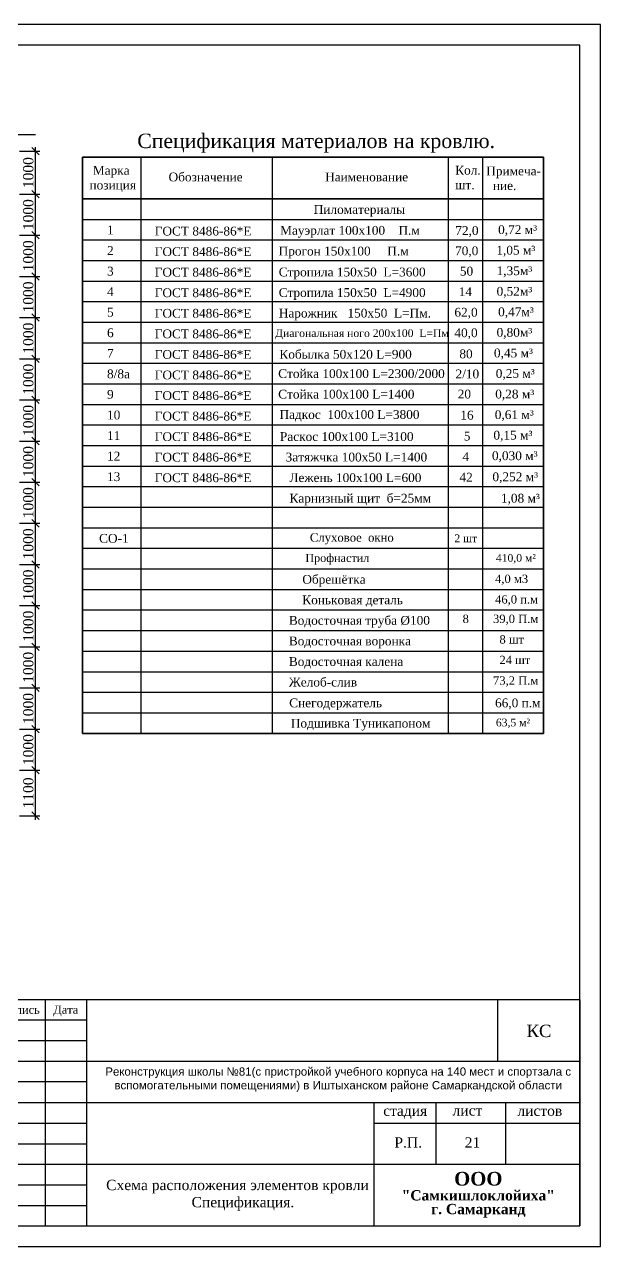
# Model space of a CAD drawing. Header units: millimetres. Extents: x 572274 to 2241483, y -888675 to -304135.
# Drawn here: x 1827976 to 1841981, y -645507 to -615807 of the extents above; entities that cross this region are included whole.
import ezdxf

# ---------------------------------------------------------------- set-up
doc = ezdxf.new("R2010")
doc.units = ezdxf.units.MM
doc.layers.add('Оси и размеры', color=7, linetype='Continuous', lineweight=9)
doc.layers.add('стены', color=250, linetype='Continuous', lineweight=30)
doc.styles.add('Arial 3.', font='arial.ttf')
doc.styles.add('ISOCPEUR', font='isocpeui.ttf', dxfattribs={"height": 300})
doc.styles.get("Standard").update_dxf_attribs({"font": 'isocpeur.ttf'})
doc.styles.add('WMF-Times New Roman0', font='times.ttf')
doc.dimstyles.new('ISO-25$0', dxfattribs={"dimtxt": 300, "dimasz": 200, "dimexe": 100, "dimexo": 300, "dimgap": 50, "dimtad": 1, "dimdec": 0, "dimtxsty": 'Standard', "dimblk": 'OBLIQUE', "dimcen": 250, "dimdle": 150, "dimadec": 0, "dimazin": 0, "dimtfac": 1, "dimtdec": 0, "dimtmove": 0, "dimatfit": 3, "dimldrblk": 'OBLIQUE', "dimfxl": 1.25, "dimarcsym": 0})

# ---------------------------------------------------------------- blocks, each defined once
blk = doc.blocks.new('12')
at = {"color": 5, "lineweight": 30}
for p, q in [((4038680, 3054550), (4038680, 3049050)), ((4038680, 3054550), (4038680, 3049050)), ((4038680, 3054550), (4038680, 3049050)), ((4057180, 3054550), (4038680, 3054550)), ((4057180, 3054550), (4038680, 3054550)), ((4057180, 3054550), (4038680, 3054550)), ((4040380, 3054550), (4040380, 3049050)), ((4040380, 3054550), (4040380, 3049050)), ((4042680, 3054550), (4042680, 3049050)), ((4044180, 3054550), (4044180, 3049050)), ((4045180, 3054550), (4045180, 3049050)), ((4057180, 3049050), (4057180, 3054550)), ((4057180, 3054550), (4057180, 3049050)), ((4045180, 3054050), (4038680, 3054050)), ((4045180, 3053550), (4038680, 3053550)), ((4057180, 3053050), (4038680, 3053050)), ((4045180, 3052550), (4038680, 3052550)), ((4038680, 3052050), (4057180, 3052050)), ((4052180, 3049050), (4052180, 3052050)), ((4053680, 3050550), (4053680, 3052050)), ((4055380, 3050550), (4055380, 3052050)), ((4038680, 3051550), (4045180, 3051550)), ((4052180, 3051550), (4057180, 3051550)), ((4038680, 3051050), (4045180, 3051050)), ((4038680, 3050550), (4057180, 3050550)), ((4038680, 3050050), (4045180, 3050050)), ((4038680, 3049550), (4045180, 3049550)), ((4038680, 3049050), (4057180, 3049050))]:
    blk.add_line(p, q, dxfattribs=at)
blk = doc.blocks.new('_Oblique')
at = {"color": 0, "linetype": 'ByBlock', "lineweight": -2}
blk.add_line((-0.5, -0.5), (0.5, 0.5), dxfattribs=at)
blk = doc.blocks.new('*D803')
at = {"color": 0, "lineweight": -2, "transparency": 16777216}
for p, q in [((1827853, -633931), (1828347, -633931)), ((1828247, -635136), (1828247, -633831)), ((1827853, -635036), (1828347, -635036))]:
    blk.add_line(p, q, dxfattribs=at)
at = {"layer": 'Defpoints', "color": 0, "lineweight": 25, "transparency": 16777216}
for p in [(1827753, -633931), (1828247, -633931), (1827753, -635036)]:
    blk.add_point(p, dxfattribs=at)
at = {"color": 0, "lineweight": -2, "transparency": 16777216, "xscale": 180, "yscale": 180, "zscale": 180}
for p, rotation in [((1828247, -633931), 90), ((1828247, -635036), 270)]:
    blk.add_blockref('_Oblique', p, dxfattribs=dict(at, rotation=rotation))
at = {"color": 0, "lineweight": 25, "transparency": 16777216, "insert": (1828070, -634484), "char_height": 250, "attachment_point": 5, "rotation": 90, "style": 'WMF-Times New Roman0'}
blk.add_mtext('1100', dxfattribs=at)
blk = doc.blocks.new('*D804')
at = {"color": 0, "lineweight": -2, "transparency": 16777216}
for p, q in [((1828247, -634031), (1828247, -632831)), ((1827853, -632931), (1828347, -632931)), ((1827853, -633931), (1828347, -633931))]:
    blk.add_line(p, q, dxfattribs=at)
at = {"layer": 'Defpoints', "color": 0, "lineweight": 25, "transparency": 16777216}
for p in [(1827753, -632931), (1828247, -632931), (1827753, -633931)]:
    blk.add_point(p, dxfattribs=at)
at = {"color": 0, "lineweight": -2, "transparency": 16777216, "xscale": 180, "yscale": 180, "zscale": 180}
for p, rotation in [((1828247, -632931), 90), ((1828247, -633931), 270)]:
    blk.add_blockref('_Oblique', p, dxfattribs=dict(at, rotation=rotation))
at = {"color": 0, "lineweight": 25, "transparency": 16777216, "insert": (1828070, -633431), "char_height": 250, "attachment_point": 5, "rotation": 90, "style": 'WMF-Times New Roman0'}
blk.add_mtext('1000', dxfattribs=at)
blk = doc.blocks.new('*D805')
at = {"color": 0, "lineweight": -2, "transparency": 16777216}
for p, q in [((1827853, -631931), (1828347, -631931)), ((1828247, -633031), (1828247, -631831)), ((1827853, -632931), (1828347, -632931))]:
    blk.add_line(p, q, dxfattribs=at)
at = {"layer": 'Defpoints', "color": 0, "lineweight": 25, "transparency": 16777216}
for p in [(1827753, -631931), (1828247, -631931), (1827753, -632931)]:
    blk.add_point(p, dxfattribs=at)
at = {"color": 0, "lineweight": -2, "transparency": 16777216, "xscale": 180, "yscale": 180, "zscale": 180}
for p, rotation in [((1828247, -631931), 90), ((1828247, -632931), 270)]:
    blk.add_blockref('_Oblique', p, dxfattribs=dict(at, rotation=rotation))
at = {"color": 0, "lineweight": 25, "transparency": 16777216, "insert": (1828070, -632431), "char_height": 250, "attachment_point": 5, "rotation": 90, "style": 'WMF-Times New Roman0'}
blk.add_mtext('1000', dxfattribs=at)
blk = doc.blocks.new('*D806')
at = {"color": 0, "lineweight": -2, "transparency": 16777216}
for p, q in [((1827853, -630931), (1828347, -630931)), ((1828247, -632031), (1828247, -630831)), ((1827853, -631931), (1828347, -631931))]:
    blk.add_line(p, q, dxfattribs=at)
at = {"layer": 'Defpoints', "color": 0, "lineweight": 25, "transparency": 16777216}
for p in [(1827753, -630931), (1828247, -630931), (1827753, -631931)]:
    blk.add_point(p, dxfattribs=at)
at = {"color": 0, "lineweight": -2, "transparency": 16777216, "xscale": 180, "yscale": 180, "zscale": 180}
for p, rotation in [((1828247, -630931), 90), ((1828247, -631931), 270)]:
    blk.add_blockref('_Oblique', p, dxfattribs=dict(at, rotation=rotation))
at = {"color": 0, "lineweight": 25, "transparency": 16777216, "insert": (1828070, -631431), "char_height": 250, "attachment_point": 5, "rotation": 90, "style": 'WMF-Times New Roman0'}
blk.add_mtext('1000', dxfattribs=at)
blk = doc.blocks.new('*D807')
at = {"color": 0, "lineweight": -2, "transparency": 16777216}
for p, q in [((1827853, -629931), (1828347, -629931)), ((1828247, -631031), (1828247, -629831)), ((1827853, -630931), (1828347, -630931))]:
    blk.add_line(p, q, dxfattribs=at)
at = {"layer": 'Defpoints', "color": 0, "lineweight": 25, "transparency": 16777216}
for p in [(1827753, -629931), (1828247, -629931), (1827753, -630931)]:
    blk.add_point(p, dxfattribs=at)
at = {"color": 0, "lineweight": -2, "transparency": 16777216, "xscale": 180, "yscale": 180, "zscale": 180}
for p, rotation in [((1828247, -629931), 90), ((1828247, -630931), 270)]:
    blk.add_blockref('_Oblique', p, dxfattribs=dict(at, rotation=rotation))
at = {"color": 0, "lineweight": 25, "transparency": 16777216, "insert": (1828070, -630431), "char_height": 250, "attachment_point": 5, "rotation": 90, "style": 'WMF-Times New Roman0'}
blk.add_mtext('1000', dxfattribs=at)
blk = doc.blocks.new('*D808')
at = {"color": 0, "lineweight": -2, "transparency": 16777216}
for p, q in [((1827853, -628931), (1828347, -628931)), ((1828247, -630031), (1828247, -628831)), ((1827853, -629931), (1828347, -629931))]:
    blk.add_line(p, q, dxfattribs=at)
at = {"layer": 'Defpoints', "color": 0, "lineweight": 25, "transparency": 16777216}
for p in [(1827753, -628931), (1828247, -628931), (1827753, -629931)]:
    blk.add_point(p, dxfattribs=at)
at = {"color": 0, "lineweight": -2, "transparency": 16777216, "xscale": 180, "yscale": 180, "zscale": 180}
for p, rotation in [((1828247, -628931), 90), ((1828247, -629931), 270)]:
    blk.add_blockref('_Oblique', p, dxfattribs=dict(at, rotation=rotation))
at = {"color": 0, "lineweight": 25, "transparency": 16777216, "insert": (1828070, -629431), "char_height": 250, "attachment_point": 5, "rotation": 90, "style": 'WMF-Times New Roman0'}
blk.add_mtext('1000', dxfattribs=at)
blk = doc.blocks.new('*D781')
at = {"color": 0, "lineweight": -2, "transparency": 16777216}
for p, q in [((1828247, -629031), (1828247, -627831)), ((1827853, -627931), (1828347, -627931)), ((1827853, -628931), (1828347, -628931))]:
    blk.add_line(p, q, dxfattribs=at)
at = {"layer": 'Defpoints', "color": 0, "lineweight": 25, "transparency": 16777216}
for p in [(1827753, -627931), (1828247, -627931), (1827753, -628931)]:
    blk.add_point(p, dxfattribs=at)
at = {"color": 0, "lineweight": -2, "transparency": 16777216, "xscale": 180, "yscale": 180, "zscale": 180}
for p, rotation in [((1828247, -627931), 90), ((1828247, -628931), 270)]:
    blk.add_blockref('_Oblique', p, dxfattribs=dict(at, rotation=rotation))
at = {"color": 0, "lineweight": 25, "transparency": 16777216, "insert": (1828070, -628431), "char_height": 250, "attachment_point": 5, "rotation": 90, "style": 'WMF-Times New Roman0'}
blk.add_mtext('1000', dxfattribs=at)
blk = doc.blocks.new('*D782')
at = {"color": 0, "lineweight": -2, "transparency": 16777216}
for p, q in [((1827853, -626931), (1828347, -626931)), ((1828247, -628031), (1828247, -626831)), ((1827853, -627931), (1828347, -627931))]:
    blk.add_line(p, q, dxfattribs=at)
at = {"layer": 'Defpoints', "color": 0, "lineweight": 25, "transparency": 16777216}
for p in [(1827753, -626931), (1828247, -626931), (1827753, -627931)]:
    blk.add_point(p, dxfattribs=at)
at = {"color": 0, "lineweight": -2, "transparency": 16777216, "xscale": 180, "yscale": 180, "zscale": 180}
for p, rotation in [((1828247, -626931), 90), ((1828247, -627931), 270)]:
    blk.add_blockref('_Oblique', p, dxfattribs=dict(at, rotation=rotation))
at = {"color": 0, "lineweight": 25, "transparency": 16777216, "insert": (1828070, -627431), "char_height": 250, "attachment_point": 5, "rotation": 90, "style": 'WMF-Times New Roman0'}
blk.add_mtext('1000', dxfattribs=at)
blk = doc.blocks.new('*D1205')
at = {"color": 0, "lineweight": -2, "transparency": 16777216}
for p, q in [((1827853, -623931), (1828347, -623931)), ((1828247, -625031), (1828247, -623831)), ((1827853, -624931), (1828347, -624931))]:
    blk.add_line(p, q, dxfattribs=at)
at = {"layer": 'Defpoints', "color": 0, "lineweight": 25, "transparency": 16777216}
for p in [(1827753, -623931), (1828247, -623931), (1827753, -624931)]:
    blk.add_point(p, dxfattribs=at)
at = {"color": 0, "lineweight": -2, "transparency": 16777216, "xscale": 180, "yscale": 180, "zscale": 180}
for p, rotation in [((1828247, -623931), 90), ((1828247, -624931), 270)]:
    blk.add_blockref('_Oblique', p, dxfattribs=dict(at, rotation=rotation))
at = {"color": 0, "lineweight": 25, "transparency": 16777216, "insert": (1828070, -624431), "char_height": 250, "attachment_point": 5, "rotation": 90, "style": 'WMF-Times New Roman0'}
blk.add_mtext('1000', dxfattribs=at)
blk = doc.blocks.new('*D1206')
at = {"color": 0, "lineweight": -2, "transparency": 16777216}
for p, q in [((1827853, -622931), (1828347, -622931)), ((1828247, -624031), (1828247, -622831)), ((1827853, -623931), (1828347, -623931))]:
    blk.add_line(p, q, dxfattribs=at)
at = {"layer": 'Defpoints', "color": 0, "lineweight": 25, "transparency": 16777216}
for p in [(1827753, -622931), (1828247, -622931), (1827753, -623931)]:
    blk.add_point(p, dxfattribs=at)
at = {"color": 0, "lineweight": -2, "transparency": 16777216, "xscale": 180, "yscale": 180, "zscale": 180}
for p, rotation in [((1828247, -622931), 90), ((1828247, -623931), 270)]:
    blk.add_blockref('_Oblique', p, dxfattribs=dict(at, rotation=rotation))
at = {"color": 0, "lineweight": 25, "transparency": 16777216, "insert": (1828070, -623431), "char_height": 250, "attachment_point": 5, "rotation": 90, "style": 'WMF-Times New Roman0'}
blk.add_mtext('1000', dxfattribs=at)
blk = doc.blocks.new('*D783')
at = {"color": 0, "lineweight": -2, "transparency": 16777216}
for p, q in [((1828247, -623031), (1828247, -621831)), ((1827853, -621931), (1828347, -621931)), ((1827853, -622931), (1828347, -622931))]:
    blk.add_line(p, q, dxfattribs=at)
at = {"layer": 'Defpoints', "color": 0, "lineweight": 25, "transparency": 16777216}
for p in [(1827753, -621931), (1828247, -621931), (1827753, -622931)]:
    blk.add_point(p, dxfattribs=at)
at = {"color": 0, "lineweight": -2, "transparency": 16777216, "xscale": 180, "yscale": 180, "zscale": 180}
for p, rotation in [((1828247, -621931), 90), ((1828247, -622931), 270)]:
    blk.add_blockref('_Oblique', p, dxfattribs=dict(at, rotation=rotation))
at = {"color": 0, "lineweight": 25, "transparency": 16777216, "insert": (1828070, -622431), "char_height": 250, "attachment_point": 5, "rotation": 90, "style": 'WMF-Times New Roman0'}
blk.add_mtext('1000', dxfattribs=at)
blk = doc.blocks.new('*D784')
at = {"color": 0, "lineweight": -2, "transparency": 16777216}
for p, q in [((1827853, -620931), (1828347, -620931)), ((1828247, -622031), (1828247, -620831)), ((1827853, -621931), (1828347, -621931))]:
    blk.add_line(p, q, dxfattribs=at)
at = {"layer": 'Defpoints', "color": 0, "lineweight": 25, "transparency": 16777216}
for p in [(1827753, -620931), (1828247, -620931), (1827753, -621931)]:
    blk.add_point(p, dxfattribs=at)
at = {"color": 0, "lineweight": -2, "transparency": 16777216, "xscale": 180, "yscale": 180, "zscale": 180}
for p, rotation in [((1828247, -620931), 90), ((1828247, -621931), 270)]:
    blk.add_blockref('_Oblique', p, dxfattribs=dict(at, rotation=rotation))
at = {"color": 0, "lineweight": 25, "transparency": 16777216, "insert": (1828070, -621431), "char_height": 250, "attachment_point": 5, "rotation": 90, "style": 'WMF-Times New Roman0'}
blk.add_mtext('1000', dxfattribs=at)
blk = doc.blocks.new('*D785')
at = {"color": 0, "lineweight": -2, "transparency": 16777216}
for p, q in [((1828247, -621031), (1828247, -619831)), ((1827853, -619931), (1828347, -619931)), ((1827853, -620931), (1828347, -620931))]:
    blk.add_line(p, q, dxfattribs=at)
at = {"layer": 'Defpoints', "color": 0, "lineweight": 25, "transparency": 16777216}
for p in [(1827753, -619931), (1828247, -619931), (1827753, -620931)]:
    blk.add_point(p, dxfattribs=at)
at = {"color": 0, "lineweight": -2, "transparency": 16777216, "xscale": 180, "yscale": 180, "zscale": 180}
for p, rotation in [((1828247, -619931), 90), ((1828247, -620931), 270)]:
    blk.add_blockref('_Oblique', p, dxfattribs=dict(at, rotation=rotation))
at = {"color": 0, "lineweight": 25, "transparency": 16777216, "insert": (1828070, -620431), "char_height": 250, "attachment_point": 5, "rotation": 90, "style": 'WMF-Times New Roman0'}
blk.add_mtext('1000', dxfattribs=at)
blk = doc.blocks.new('*D786')
at = {"color": 0, "lineweight": -2, "transparency": 16777216}
for p, q in [((1827853, -618886), (1828347, -618886)), ((1828247, -620031), (1828247, -618786)), ((1827853, -619931), (1828347, -619931))]:
    blk.add_line(p, q, dxfattribs=at)
at = {"layer": 'Defpoints', "color": 0, "lineweight": 25, "transparency": 16777216}
for p in [(1827753, -618886), (1828247, -618886), (1827753, -619931)]:
    blk.add_point(p, dxfattribs=at)
at = {"color": 0, "lineweight": -2, "transparency": 16777216, "xscale": 180, "yscale": 180, "zscale": 180}
for p, rotation in [((1828247, -618886), 90), ((1828247, -619931), 270)]:
    blk.add_blockref('_Oblique', p, dxfattribs=dict(at, rotation=rotation))
at = {"color": 0, "lineweight": 25, "transparency": 16777216, "insert": (1828070, -619409), "char_height": 250, "attachment_point": 5, "rotation": 90, "style": 'WMF-Times New Roman0'}
blk.add_mtext('1000', dxfattribs=at)
blk = doc.blocks.new('*D818')
at = {"color": 0, "lineweight": -2, "transparency": 16777216}
for p, q in [((1828247, -626031), (1828247, -624831)), ((1827853, -624931), (1828347, -624931)), ((1827853, -625931), (1828347, -625931))]:
    blk.add_line(p, q, dxfattribs=at)
at = {"layer": 'Defpoints', "color": 0, "lineweight": 25, "transparency": 16777216}
for p in [(1827753, -624931), (1828247, -624931), (1827753, -625931)]:
    blk.add_point(p, dxfattribs=at)
at = {"color": 0, "lineweight": -2, "transparency": 16777216, "xscale": 180, "yscale": 180, "zscale": 180}
for p, rotation in [((1828247, -624931), 90), ((1828247, -625931), 270)]:
    blk.add_blockref('_Oblique', p, dxfattribs=dict(at, rotation=rotation))
at = {"color": 0, "lineweight": 25, "transparency": 16777216, "insert": (1828070, -625431), "char_height": 250, "attachment_point": 5, "rotation": 90, "style": 'WMF-Times New Roman0'}
blk.add_mtext('1000', dxfattribs=at)
blk = doc.blocks.new('*D819')
at = {"color": 0, "lineweight": -2, "transparency": 16777216}
for p, q in [((1827853, -625931), (1828347, -625931)), ((1828247, -627031), (1828247, -625831)), ((1827853, -626931), (1828347, -626931))]:
    blk.add_line(p, q, dxfattribs=at)
at = {"layer": 'Defpoints', "color": 0, "lineweight": 25, "transparency": 16777216}
for p in [(1827753, -625931), (1828247, -625931), (1827753, -626931)]:
    blk.add_point(p, dxfattribs=at)
at = {"color": 0, "lineweight": -2, "transparency": 16777216, "xscale": 180, "yscale": 180, "zscale": 180}
for p, rotation in [((1828247, -625931), 90), ((1828247, -626931), 270)]:
    blk.add_blockref('_Oblique', p, dxfattribs=dict(at, rotation=rotation))
at = {"color": 0, "lineweight": 25, "transparency": 16777216, "insert": (1828070, -626431), "char_height": 250, "attachment_point": 5, "rotation": 90, "style": 'WMF-Times New Roman0'}
blk.add_mtext('1000', dxfattribs=at)

msp = doc.modelspace()

# ---------------------------------------------------------------- linework, layer by layer
at = {"color": 5, "lineweight": 25}
msp.add_line((1805107.657, -618482.793), (1828247.233, -618482.793), dxfattribs=at)
at = {"color": 7, "lineweight": 35}
for p, q in [((1829388.782, -619036.764), (1840593.958, -619036.764)), ((1829388.782, -619036.764), (1829388.782, -633036.738)), ((1840593.958, -619036.764), (1840593.958, -633036.738)), ((1829388.782, -620046.642), (1840593.958, -620046.642)), ((1829388.782, -633036.738), (1840593.958, -633036.738))]:
    msp.add_line(p, q, dxfattribs=at)
at = {"color": 0}
for p, q in [((1830816.006, -633036.738), (1830816.006, -619036.764)), ((1834006.059, -633036.738), (1834006.059, -619036.764)), ((1838287.731, -633036.738), (1838287.731, -619036.764)), ((1839123.049, -633036.738), (1839123.049, -619036.764)), ((1829388.782, -620546.17), (1840593.958, -620546.17)), ((1829388.782, -621045.699), (1840593.958, -621045.699)), ((1829388.782, -621545.227), (1840593.958, -621545.227)), ((1829388.782, -622044.755), (1840593.958, -622044.755)), ((1829388.782, -622544.284), (1840593.958, -622544.284)), ((1829388.782, -623043.812), (1840593.958, -623043.812)), ((1829388.782, -623543.341), (1840593.958, -623543.341)), ((1829388.782, -624042.869), (1840593.958, -624042.869)), ((1829388.782, -624542.397), (1840593.958, -624542.397)), ((1829388.782, -625041.926), (1840593.958, -625041.926)), ((1829388.782, -625541.454), (1840593.958, -625541.454)), ((1829388.782, -626040.983), (1840593.958, -626040.983)), ((1829388.782, -626540.511), (1840593.958, -626540.511)), ((1829388.782, -627040.039), (1840593.958, -627040.039)), ((1829388.782, -627539.568), (1840593.958, -627539.568)), ((1829388.782, -628039.096), (1840593.958, -628039.096)), ((1829388.782, -628538.625), (1840593.958, -628538.625)), ((1829388.782, -629038.153), (1840593.958, -629038.153)), ((1829388.782, -629537.682), (1840593.958, -629537.682)), ((1829388.782, -630037.21), (1840593.958, -630037.21)), ((1829388.782, -630536.738), (1840593.958, -630536.738)), ((1829388.782, -631036.738), (1840593.958, -631036.738)), ((1829388.782, -631536.738), (1840593.958, -631536.738)), ((1829388.782, -632036.738), (1840593.958, -632036.738)), ((1829388.782, -632536.738), (1840593.958, -632536.738))]:
    msp.add_line(p, q, dxfattribs=at)
at = {"color": 5, "lineweight": 30}
msp.add_line((1839481.068, -641007.414), (1839481.068, -639507.414), dxfattribs=at)
at = {"lineweight": 25, "ltscale": 100}
msp.add_lwpolyline([(1799981.068, -645507.415), (1841981.068, -645507.415), (1841981.068, -615807.415), (1799981.068, -615807.415)], close=True, dxfattribs=at)
at = {"color": 1, "lineweight": 30}
msp.add_lwpolyline([(1801981.068, -645007.415), (1841481.068, -645007.415), (1841481.068, -616307.415), (1801981.068, -616307.415)], close=True, dxfattribs=at)

# ---------------------------------------------------------------- block references
msp.add_blockref('12', (-2215698.932, -3694057.772))

# ---------------------------------------------------------------- texts
at = {"color": 7, "attachment_point": 1, "style": 'WMF-Times New Roman0'}
for s, insert, char_height, width in [('Спецификация материалов на кровлю.', (1830718.824, -618461.679), 350, 10831.53184), ('Кол. шт.', (1838447.779, -619242.408), 214.0836, 558.14061), (' Марка\\Pпозиция', (1829557.638, -619246.567), 214.0836, 1274.02747), ('Обозначение', (1831479.633, -619406.765), 214.0836, 3352.50885), ('Наименование', (1835284.34, -619406.765), 214.0836, 3352.50885), ('Примеча-\\P  ние.', (1839202.237, -619260.679), 214.0836, 1216.53868), ('{\\fTimes New Roman|b0|i0|c204|p18;Пиломатериалы}', (1835008.746, -620196.12), 214.0836, 2471.30339), ('1', (1829983.766, -620696.064), 214.084, 1042.7589), ('{\\fTimes New Roman|b0|i0|c204|p18;ГОСТ 8486-86*Е    \\fISOCPEUR|b0|i1|c204|p34;  }', (1831143.371, -620722.055), 214.0836, 7331.08132), ('{\\fTimes New Roman|b0|i0|c204|p18;Мауэрлат 100x100    П.м  \\fISOCPEUR|b0|i1|c204|p34; }', (1834191.695, -620704.781), 214.0836, 7331.08132), ('72,0', (1838449.393, -620709.167), 214.0836, 1042.7589), ('2', (1829983.766, -621195.593), 214.084, 1042.7589), ('{\\fTimes New Roman|b0|i0|c204|p18;ГОСТ 8486-86*Е    \\fISOCPEUR|b0|i1|c204|p34;  }', (1831143.371, -621221.584), 214.0836, 7331.08132), ('Прогон 150х100     П.м  {\\fISOCPEUR|b0|i1|c204|p34;  }', (1834155.613, -621207.613), 214.0836, 7331.08132), ('70,0', (1838444.059, -621201.117), 214.0836, 1042.7589), ('3', (1829983.766, -621695.121), 214.084, 1042.7589), ('{\\fTimes New Roman|b0|i0|c204|p18;ГОСТ 8486-86*Е    \\fISOCPEUR|b0|i1|c204|p34;  }', (1831143.371, -621721.112), 214.0836, 7331.08132), ('Стропила 150х50  L=3600   {\\fISOCPEUR|b0|i1|c204|p34; }', (1834158.238, -621716.855), 214.0836, 7331.08132), ('50', (1838561.204, -621695.767), 214.0836, 1042.7589), ('4', (1829983.766, -622194.65), 214.084, 1042.7589), ('Стропила 150х50  L=4900   {\\fISOCPEUR|b0|i1|c204|p34; }', (1834158.238, -622216.383), 214.0836, 7331.08132), ('14', (1838532.232, -622195.296), 214.0836, 1042.7589), ('{\\fTimes New Roman|b0|i0|c204|p18;ГОСТ 8486-86*Е    \\fISOCPEUR|b0|i1|c204|p34;  }', (1831143.371, -622220.64), 214.0836, 7331.08132), ('5', (1829983.766, -622694.178), 214.084, 1042.7589), ('{\\fTimes New Roman|b0|i0|c204|p18;ГОСТ 8486-86*Е    \\fISOCPEUR|b0|i1|c204|p34;  }', (1831143.371, -622720.169), 214.0836, 7331.08132), ('Нарожник   150х50  L=Пм. {\\fISOCPEUR|b0|i1|c204|p34; }', (1834158.238, -622715.912), 214.0836, 7331.08132), ('62,0', (1838427.53, -622694.824), 214.0836, 1042.7589), ('6', (1829983.766, -623193.706), 214.084, 1042.7589), ('{\\fTimes New Roman|b0|i0|c204|p18;ГОСТ 8486-86*Е    \\fISOCPEUR|b0|i1|c204|p34;  }', (1831143.371, -623219.697), 214.0836, 7331.08132), ('{\\H0.87532x;Диагональная ного 200х100  L=Пм\\H0.90909x; }  {\\fISOCPEUR|b0|i1|c204|p34; }', (1834068.316, -623215.44), 214.0836, 7331.08132), ('40,0', (1838427.53, -623194.352), 214.0836, 1042.7589), ('7', (1829983.766, -623693.235), 214.084, 1042.7589), ('Кобылка 50х120 L=900 {\\fISOCPEUR|b0|i1|c204|p34;  }', (1834174.066, -623716.145), 214.0836, 7331.08132), ('{\\fTimes New Roman|b0|i0|c204|p18;ГОСТ 8486-86*Е    \\fISOCPEUR|b0|i1|c204|p34;  }', (1831143.371, -623719.226), 214.0836, 7331.08132), ('80', (1838548.91, -623706.337), 214.0836, 1042.7589), ('8/8a', (1829983.766, -624192.763), 214.0836, 1042.7589), ('{\\fTimes New Roman|b0|i0|c204|p18;ГОСТ 8486-86*Е    \\fISOCPEUR|b0|i1|c204|p34;  }', (1831143.371, -624218.754), 214.0836, 7331.08132), ('Стойка 100х100 L=2300/2000  {\\fISOCPEUR|b0|i1|c204|p34;  }', (1834144.811, -624185.689), 214.0836, 7331.08132), ('2/10', (1838455.373, -624194.172), 214.0836, 1042.7589), ('9', (1829983.766, -624692.292), 214.084, 1042.7589), ('{\\fTimes New Roman|b0|i0|c204|p18;ГОСТ 8486-86*Е    \\fISOCPEUR|b0|i1|c204|p34;  }', (1831143.371, -624718.282), 214.0836, 7331.08132), ('Стойка 100х100 L=1400  {\\fISOCPEUR|b0|i1|c204|p34;  }', (1834144.811, -624685.218), 214.0836, 7331.08132), ('20', (1838508.178, -624683.65), 214.0836, 1042.7589), ('Падкос  100х100 L=3800  {\\fISOCPEUR|b0|i1|c204|p34; }', (1834175.073, -625179.516), 214.0836, 4281.67204), ('10', (1829983.766, -625191.82), 214.0836, 1042.7589), ('{\\fTimes New Roman|b0|i0|c204|p18;ГОСТ 8486-86*Е    \\fISOCPEUR|b0|i1|c204|p34;  }', (1831143.371, -625217.811), 214.0836, 7331.08132), ('16', (1838571.777, -625194.922), 214.0836, 1042.7589), ('11', (1829983.766, -625691.348), 214.0836, 1042.7589), ('{\\fTimes New Roman|b0|i0|c204|p18;ГОСТ 8486-86*Е    \\fISOCPEUR|b0|i1|c204|p34;  }', (1831143.371, -625717.339), 214.0836, 7331.08132), ('Раскос 100х100 L=3100   ', (1834186.594, -625715.104), 214.0836, 7331.08132), ('12', (1829983.766, -626190.877), 214.0836, 1042.7589), ('{\\fTimes New Roman|b0|i0|c204|p18;ГОСТ 8486-86*Е    \\fISOCPEUR|b0|i1|c204|p34;  }', (1831143.371, -626216.868), 214.0836, 7331.08132), ('Затяжчка 100х50 L=1400   ', (1834326.06, -626214.632), 214.0836, 7331.08132), ('13', (1829983.766, -626690.405), 214.0836, 1042.7589), ('{\\fTimes New Roman|b0|i0|c204|p18;ГОСТ 8486-86*Е    \\fISOCPEUR|b0|i1|c204|p34;  }', (1831143.371, -626716.396), 214.0836, 7331.08132), ('Лежень 100х100 L=600   ', (1834417.962, -626714.16), 214.0836, 7331.08132), ('42', (1838549.731, -626703.508), 214.0836, 1042.7589), ('Карнизный щит  б=25мм                     1,08 м³', (1834417.962, -627213.689), 214.0836, 7331.08132), ('CO-1', (1829790.825, -628188.99), 214.0836, 1042.7589), ('{\\C0; \\H0.95489x; Слуховое  окно \\H1.0472x;   } ', (1834756.859, -628172.746), 214.0836, 7331.08132), ('2 шт', (1838427.812, -628202.093), 187.3913, 1042.7589), ('{\\C0;Обрешётка}', (1834730.961, -629185.766), 214.0836, 6927.0894), ('{\\C0;Коньковая деталь}  ', (1834730.961, -629685.294), 214.0836, 6927.0894), ('{\\H1.058x;\\C0;Водосточная\\fTimes New Roman|b0|i0|c238|p18; \\fTimes New Roman|b0|i0|c204|p18;труба %%C100\\P\\fISOCPEUR|b0|i1|c204|p34;\\H0.9449x;\\C7;  }', (1834403.624, -630183.514), 202.286154, 6927.0894), ('{\\H1.058x;\\C0;Водосточная\\fTimes New Roman|b0|i0|c238|p18; \\fTimes New Roman|b0|i0|c204|p18;воронка\\P\\fISOCPEUR|b0|i1|c204|p34;\\H0.9449x;\\C7;  }', (1834403.624, -630683.043), 202.28615, 6927.0894), ('{\\H1.058x;\\C0;Водосточная\\fTimes New Roman|b0|i0|c238|p18; \\fTimes New Roman|b0|i0|c204|p18;калена\\P\\fISOCPEUR|b0|i1|c204|p34;\\H0.9449x;\\C7;  }', (1834403.624, -631183.043), 202.28615, 6927.0894), ('{\\H1.058x;\\C0;Желоб-слив\\P\\fISOCPEUR|b0|i1|c204|p34;\\H0.9449x;\\C7;  }', (1834403.624, -631683.043), 202.28615, 6927.0894), ('{\\H1.058x;\\C0;Снегодержатель                                  66,0 п.м}', (1834412.33, -632188.247), 202.28615, 6710.5731), ('{\\H1.058x;\\C0;Подшивка Туникапоном}', (1834452.102, -632683.043), 202.28615, 3835.62947)]:
    msp.add_mtext(s, dxfattribs=dict(at, insert=insert, char_height=char_height, width=width))
at = {"color": 0, "attachment_point": 1, "style": 'WMF-Times New Roman0'}
for s, insert, char_height, width in [('5', (1838656.407, -625704.451), 214.084, 1042.7589), ('4', (1838623.365, -626203.979), 214.084, 1042.7589), ('            Схема расположения элементов кровли\\P{\\C7;                                  Спецификация}.', (1828829.361, -643886.224), 250, 22419.10382)]:
    msp.add_mtext(s, dxfattribs=dict(at, insert=insert, char_height=char_height, width=width))
at = {"color": 1, "linetype": 'ByBlock', "ltscale": 30, "char_height": 200, "width": 1404.02516, "attachment_point": 5}
for s, insert in [('{\\fTimes New Roman|b0|i0|c204|p18;\\C256;Подпись}', (1827790.587, -639782.04)), ('{\\fTimes New Roman|b0|i0|c204|p18;\\C256;Дата}', (1828980.587, -639782.04))]:
    msp.add_mtext(s, dxfattribs=dict(at, insert=insert))
at = {"attachment_point": 1}
for s, insert, char_height, width in [('{\\fTimes New Roman|b0|i0|c204|p18;КС}', (1840182.035, -640116.639), 300, 971.01286), ('{\\fTimes New Roman|b0|i0|c204|p18;стадия}', (1836697.501, -642080.996), 250, 1500), ('{\\fTimes New Roman|b0|i0|c204|p18;лист}', (1838383.42, -642073.644), 250, 1500), ('{\\fTimes New Roman|b0|i0|c204|p18;листов}', (1839958.907, -642080.996), 250, 1500), ('{\\fTimes New Roman|b0|i0|c204|p18;Р.П.           21}', (1836969.525, -642853.197), 250, 2981.62514)]:
    msp.add_mtext(s, dxfattribs=dict(at, insert=insert, char_height=char_height, width=width))
at = {"color": 0, "linetype": 'ByBlock', "insert": (1835603.307, -641153.87), "char_height": 200, "width": 11599.6853, "attachment_point": 2, "style": 'ISOCPEUR'}
msp.add_mtext('{\\fArial|b0|i0|c204|p34;\\C256;Реконструкция школы №81(с пристройкой учебного корпуса на 140 мест и спортзала с вспомогательными помещениями) в Иштыханском районе Самаркандской области}', dxfattribs=at)
at = {"lineweight": 30, "insert": (1839008.565, -643692.549), "char_height": 250, "width": 5723.33111, "attachment_point": 2, "line_spacing_factor": 0.8, "style": 'Arial 3.'}
msp.add_mtext('{\\fTimes New Roman Cyr|b1|i0|c0|p18;\\H1.333x;\\C250;OOO\\fTimes New Roman Cyr|b1|i0|c204|p18; \\fTimes New Roman Cyr|b1|i0|c0|p18;\\P\\fTimes New Roman Cyr|b1|i0|c204|p18;\\H0.7502x;"Самкишлоклойиха" \\Pг. Самарканд}', dxfattribs=at)
at = {"layer": 'Оси и размеры', "attachment_point": 1, "style": 'WMF-Times New Roman0'}
for s, insert, char_height, width in [('{\\fISOCPEUR|b0|i1|c204|p34;                   } 0,72 м³', (1836820.425, -620686.924), 214.0836, 8034.21363), ('{\\fISOCPEUR|b0|i1|c204|p34;                 }  1,05 м³', (1836969.403, -621186.453), 214.0836, 8034.21363), ('{\\fISOCPEUR|b0|i1|c204|p34;               }     1,35м³', (1837005.657, -621685.981), 214.0836, 8034.21363), ('{\\fISOCPEUR|b0|i1|c204|p34;               }     0,52м³', (1837005.657, -622185.51), 214.0836, 8034.21363), ('{\\fISOCPEUR|b0|i1|c204|p34;               }     0,47м³', (1837042.192, -622685.038), 214.0836, 8034.21363), ('{\\fISOCPEUR|b0|i1|c204|p34;               }     0,80м³', (1837005.66, -623184.566), 214.0836, 8034.21363), ('{\\fISOCPEUR|b0|i1|c204|p34;                    }0,45 м³', (1836663.518, -623684.095), 214.0836, 8034.21363), ('{\\fISOCPEUR|b0|i1|c204|p34;                   } 0,25 м³', (1836763.013, -624183.623), 214.0836, 8034.21363), ('{\\fISOCPEUR|b0|i1|c204|p34;                   } 0,28 м³', (1836750.837, -624683.152), 214.0836, 8034.21363), ('{\\fISOCPEUR|b0|i1|c204|p34;                  }  0,61 м³', (1836794.795, -625182.68), 214.0836, 8034.21363), ('{\\fISOCPEUR|b0|i1|c204|p34;                   } 0,252 м³', (1836682.106, -626693.946), 214.0836, 8034.21363), ('\\pt3956.1;{\\fISOCPEUR|b0|i1|c204|p34;                  \\H0.87532x;  \\fTimes New Roman|b0|i0|c204|p18;410,0 м²}', (1836744.66, -628679.379), 214.083602, 8034.21363), ('{\\fISOCPEUR|b0|i1|c204|p34;               \\fISOCPEUR|b0|i1|c0|p34; \\fISOCPEUR|b0|i1|c204|p34;   }4,0 м3', (1836969.843, -629179.131), 202.286154, 3624.11452), ('{\\fISOCPEUR|b0|i1|c204|p34;               \\fISOCPEUR|b0|i1|c0|p34; \\fISOCPEUR|b0|i1|c204|p34;   }46,0 п.м', (1836969.843, -629678.659), 202.286154, 3624.11452), ('8', (1838627.586, -630150.66), 202.286, 491.3444), ('{\\fISOCPEUR|b0|i1|c204|p34;                  }  39,0 П.м', (1836895.748, -630150.66), 202.28615, 4125.05041), ('{\\fISOCPEUR|b0|i1|c204|p34;                  \\fTimes New Roman|b0|i0|c161|p18;  } ', (1836895.748, -630650.188), 202.28615, 4125.05041), ('{\\fTimes New Roman|b0|i0|c161|p18;8} шт', (1839523.089, -630650.188), 202.28615, 918.74272), ('24{\\fTimes New Roman|b0|i0|c161|p18; }шт', (1839523.089, -631150.188), 202.28615, 918.74272), ('{\\fISOCPEUR|b0|i1|c204|p34;                  \\fTimes New Roman|b0|i0|c161|p18;  }73,2{\\fTimes New Roman|b0|i0|c161|p18; }П{\\fTimes New Roman|b0|i0|c161|p18;.}м', (1836895.748, -631650.188), 202.286154, 4125.05041), ('\\pt3956;{\\fISOCPEUR|b0|i1|c204|p34;                  \\H0.8753x;  \\fTimes New Roman|b0|i0|c204|p18;63,5 м²}', (1836744.66, -632677.492), 214.083602, 3605.77271)]:
    msp.add_mtext(s, dxfattribs=dict(at, insert=insert, char_height=char_height, width=width))
at = {"layer": 'Оси и размеры', "color": 0, "char_height": 214.0836, "width": 8034.21363, "attachment_point": 1, "style": 'WMF-Times New Roman0'}
for s, insert in [('{\\fISOCPEUR|b0|i1|c204|p34;                   } 0,15 м³', (1836706.627, -625682.208)), ('{\\fISOCPEUR|b0|i1|c204|p34;                   } 0,030 м³', (1836670.784, -626181.737))]:
    msp.add_mtext(s, dxfattribs=dict(at, insert=insert))
at = {"layer": 'стены', "color": 0, "linetype": 'ByBlock', "lineweight": -2, "ltscale": 3, "insert": (1834363.007, -628804.593), "char_height": 212.94467, "width": 4617.4821, "attachment_point": 4, "style": 'WMF-Times New Roman0'}
msp.add_mtext('{\\H0.9167x;\\C256;      Профнастил}', dxfattribs=at)

# ---------------------------------------------------------------- dimensions: what is measured, and where the dimension line sits
at = {"lineweight": 25}
for base, p1, p2, text, picture, middle in [((1828247.233, -618886.173), (1827752.885, -619931.173), (1827752.885, -618886.173), '1000', '*D786', (1828070.07, -619408.673)), ((1828247.233, -633931.173), (1827752.885, -635036.173), (1827752.885, -633931.173), '1100', '*D803', (1828070.07, -634483.673))]:
    dim = msp.add_linear_dim(base=base, p1=p1, p2=p2, angle=90, text=text, dimstyle='ISO-25$0', override={"dimtxt": 250, "dimasz": 180, "dimexo": 100, "dimtxsty": 'WMF-Times New Roman0', "dimdle": 100, "dimtmove": 1, "dimfxl": 300, "dimarcsym": 1}, dxfattribs=at)
    dim.commit()
    dim.dimension.update_dxf_attribs({"geometry": picture, "text_midpoint": middle})
for base, p1, p2, picture, middle in [((1828247.233, -619931.173), (1827752.885, -620931.173), (1827752.885, -619931.173), '*D785', (1828070.07, -620431.173)), ((1828247.233, -620931.173), (1827752.885, -621931.173), (1827752.885, -620931.173), '*D784', (1828070.07, -621431.173)), ((1828247.233, -621931.173), (1827752.885, -622931.173), (1827752.885, -621931.173), '*D783', (1828070.07, -622431.173)), ((1828247.233, -622931.173), (1827752.885, -623931.173), (1827752.885, -622931.173), '*D1206', (1828070.07, -623431.173)), ((1828247.233, -623931.173), (1827752.885, -624931.173), (1827752.885, -623931.173), '*D1205', (1828070.07, -624431.173)), ((1828247.233, -624931.173), (1827752.885, -625931.173), (1827752.885, -624931.173), '*D818', (1828070.07, -625431.173)), ((1828247.233, -625931.173), (1827752.885, -626931.173), (1827752.885, -625931.173), '*D819', (1828070.07, -626431.173)), ((1828247.233, -626931.173), (1827752.885, -627931.173), (1827752.885, -626931.173), '*D782', (1828070.07, -627431.173)), ((1828247.233, -627931.173), (1827752.885, -628931.173), (1827752.885, -627931.173), '*D781', (1828070.07, -628431.173)), ((1828247.233, -628931.173), (1827752.885, -629931.173), (1827752.885, -628931.173), '*D808', (1828070.07, -629431.173)), ((1828247.233, -629931.173), (1827752.885, -630931.173), (1827752.885, -629931.173), '*D807', (1828070.07, -630431.173)), ((1828247.233, -630931.173), (1827752.885, -631931.173), (1827752.885, -630931.173), '*D806', (1828070.07, -631431.173)), ((1828247.233, -631931.173), (1827752.885, -632931.173), (1827752.885, -631931.173), '*D805', (1828070.07, -632431.173)), ((1828247.233, -632931.173), (1827752.885, -633931.173), (1827752.885, -632931.173), '*D804', (1828070.07, -633431.173))]:
    dim = msp.add_linear_dim(base=base, p1=p1, p2=p2, angle=90, dimstyle='ISO-25$0', override={"dimtxt": 250, "dimasz": 180, "dimexo": 100, "dimtxsty": 'WMF-Times New Roman0', "dimdle": 100, "dimtmove": 1, "dimfxl": 300, "dimarcsym": 1}, dxfattribs=at)
    dim.commit()
    dim.dimension.update_dxf_attribs({"geometry": picture, "text_midpoint": middle})

doc.saveas('drawing.dxf')
